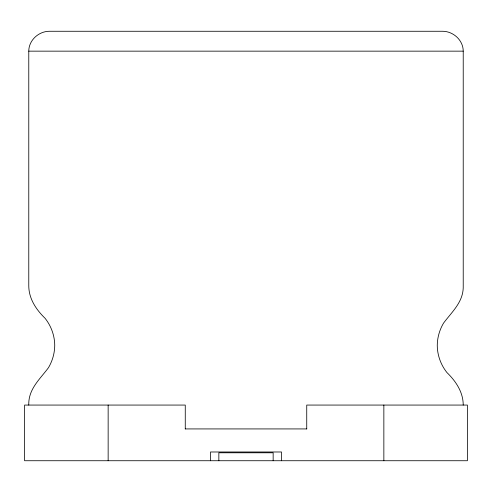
<?xml version="1.0" encoding="UTF-8"?>
<svg xmlns="http://www.w3.org/2000/svg" width="492" height="492" viewBox="0 0 492 492"><rect width="100%" height="100%" fill="white"/><g stroke="black" fill="none" stroke-linecap="round" stroke-linejoin="round"><path stroke-width="0.74" d="M28.776 405.064C28.229 389.154 39.852 379.289 48.456 367.708C52.453 360.974 54.655 353.25 54.735 345.415C54.667 335.593 51.162 325.944 45.055 318.269C36.125 309.597 28.788 298.662 28.776 285.766L28.776 51.15C28.77 40.129 38.868 31.15 49.661 31.267L442.339 31.267C453.132 31.15 463.23 40.129 463.224 51.15L463.224 285.766C463.772 301.676 452.148 311.541 443.544 323.121C439.547 329.855 437.345 337.58 437.265 345.415C437.333 355.236 440.838 364.886 446.945 372.561C455.875 381.232 463.212 392.167 463.224 405.064M28.776 51.15L463.224 51.15M185.226 428.926L306.774 428.926M383.852 405.064L383.852 460.733M306.737 428.926L306.737 405.064L467.4 405.064L467.4 460.733L24.6 460.733L24.6 405.064L185.263 405.064L185.263 428.926M281.51 460.733L281.51 451.988L210.49 451.988L210.49 460.733M273.152 460.733L273.152 452.781L218.848 452.781L218.848 460.733M108.148 405.064L108.148 460.733"/></g></svg>
